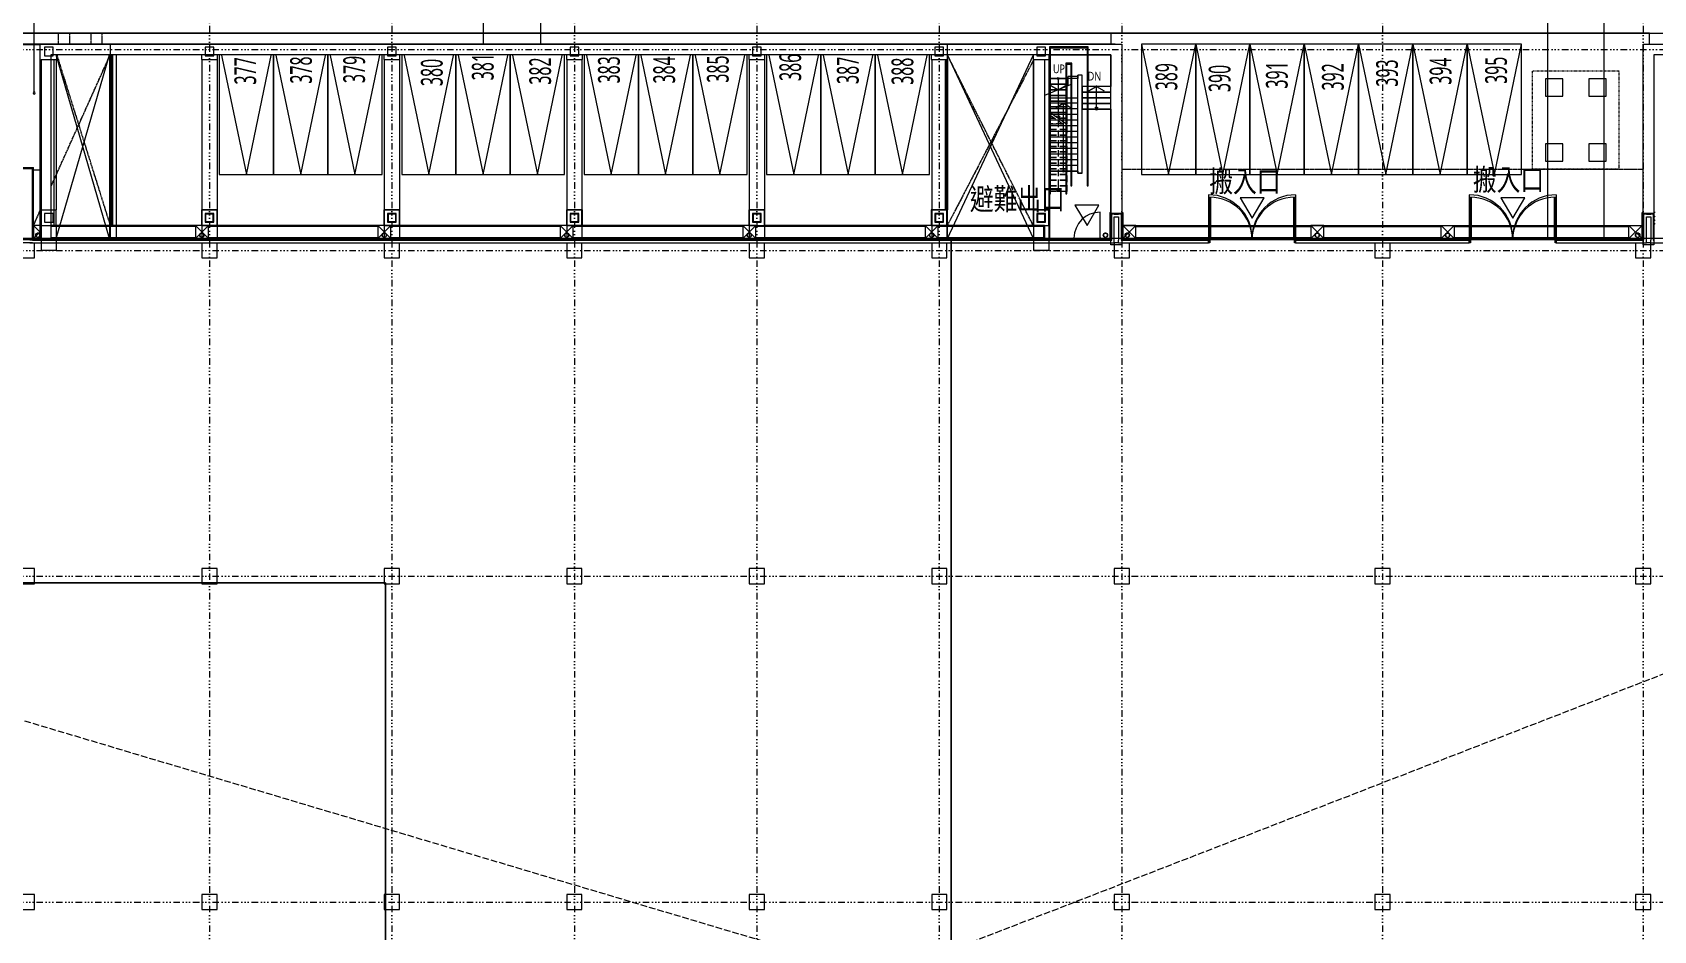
# Model space of a CAD drawing. Header units: millimetres. Extents: x -32710 to 654186, y -254124 to 420220.
# Drawn here: x 106250 to 180883, y 58687 to 100034 of the extents above; entities that cross this region are included whole.
import ezdxf

# ---------------------------------------------------------------- set-up
doc = ezdxf.new("R2010")
doc.units = ezdxf.units.MM
doc.header["$LTSCALE"] = 1000
doc.set_wipeout_variables(frame=1)
for name, pattern in [('H12PL1$0$CENTERK0', [0.065, 0.05, -0.005, 0.005, -0.005]), ('H12PL1$0$DOTK00', [0.004, 0.001, -0.003]), ('H12PL1$0$DOTK1', [0.01, 0.005, -0.005]), ('H12PL1$0$HIDDEN', [0.4, 0.3, -0.1]), ('H12PL1$0$HIDDENK2', [0.05, 0.025, -0.025]), ('H12PL1$0$JJP_三點線', [0.9, 0.3, -0.15, 0, -0.15, 0, -0.15, 0, -0.15]), ('H12PL1$0$JJP_虛線(退縮線、投影線、地下室範圍、非屬本工程、圖面分區)', [0.45, 0.3, -0.15]), ('H12PL1$0$Wipeout_Contour', [1, 0, -1]), ('H12PL1$0$虛線', [0.846667, 0.423333, -0.423333]), ('H12PL1$0$雨水排水_路_最新$0$DOTK1', [0.01, 0.005, -0.005]), ('H12PL1$0$雨水排水_路_最新$0$HIDDEN', [0.0375, 0.025, -0.0125])]:
    doc.linetypes.add(name, pattern=pattern)
for name, color, linetype in [('H12PL1$0$A-OBJE-2D', 252, 'Continuous'), ('H12PL1$0$A-OBJE-MEP', 252, 'Continuous'), ('H12PL1$0$A-RAIL', 252, 'Continuous'), ('H12PL1$0$A-STRS', 252, 'Continuous'), ('H12PL1$0$A-TEXT', 252, 'Continuous'), ('H12PL1$0$A-WALL-EX', 252, 'Continuous'), ('H12PL1$0$Door', 252, 'Continuous'), ('H12PL1$0$Hattch', 252, 'Continuous'), ('H12PL1$0$S-BEAM-SHOW', 252, 'Continuous'), ('H12PL1$0$S-COL', 252, 'Continuous'), ('H12PL1$0$S-FNDN', 252, 'Continuous'), ('H12PL1$0$S-GRID', 252, 'Continuous'), ('H12PL1$0$S-SLAB-SHOW', 252, 'Continuous'), ('H12PL1$0$全區配置圖_匯入NEWCUB用_13_0', 252, 'Continuous'), ('H12PL1$0$全區配置圖_匯入NEWCUB用_13_400_HYOKI', 252, 'Continuous'), ('H12PL1$0$全區配置圖_匯入NEWCUB用_13_DRAN', 252, 'Continuous'), ('H12PL1$0$全區配置圖_匯入NEWCUB用_13_HATCH', 252, 'Continuous'), ('H12PL1$0$全區配置圖_匯入NEWCUB用_13_HYOKI', 252, 'Continuous'), ('H12PL1$0$全區配置圖_匯入NEWCUB用_13_KABE1', 252, 'Continuous'), ('H12PL1$0$全區配置圖_匯入NEWCUB用_13_KABE3', 252, 'Continuous'), ('H12PL1$0$全區配置圖_匯入NEWCUB用_13_PKG', 252, 'Continuous'), ('H12PL1$0$全區配置圖_匯入NEWCUB用_13_RCHACHI', 252, 'Continuous'), ('H12PL1$0$全區配置圖_匯入NEWCUB用_13_SIAGE1', 252, 'Continuous'), ('H12PL1$0$全區配置圖_匯入NEWCUB用_13_SITE', 252, 'Continuous'), ('H12PL1$0$全區配置圖_匯入NEWCUB用_13_STANTION新設', 252, 'Continuous'), ('H12PL1$0$全區配置圖_匯入NEWCUB用_13_STEEL2', 252, 'Continuous'), ('H12PL1$0$全區配置圖_匯入NEWCUB用_13_SUGATA2', 252, 'Continuous'), ('H12PL1$0$全區配置圖_匯入NEWCUB用_13_SUGATA3', 252, 'Continuous'), ('H12PL1$0$全區配置圖_匯入NEWCUB用_13_SUGATAD', 252, 'Continuous'), ('H12PL1$0$全區配置圖_匯入NEWCUB用_13_TATEGU1', 252, 'Continuous'), ('H12PL1$0$全區配置圖_匯入NEWCUB用_13_TATEGU3', 252, 'Continuous'), ('H12PL1$0$全區配置圖_匯入NEWCUB用_13_雨水排水経路図最新$0$SUGATAD', 252, 'Continuous'), ('MD-20250424-增加TRAY與FS主管位置調整', 7, 'Continuous')]:
    doc.layers.add(name, color=color, linetype=linetype)
doc.styles.add('H12PL1$0$Standard', font='Microsoft JhengHei.ttf', dxfattribs={"width": 0.8})

# ---------------------------------------------------------------- blocks, each defined once
blk = doc.blocks.new('H12PL1')
at = {"layer": 'H12PL1$0$A-OBJE-2D', "linetype": 'H12PL1$0$HIDDEN', "lineweight": 0}
for p, q in [((17650, 85950), (243150, 18700)), ((18450, 18700), (192000, 85950))]:
    blk.add_line(p, q, dxfattribs=at)
at = {"layer": 'H12PL1$0$A-OBJE-MEP', "lineweight": 0, "flags": 128}
for points in [[(136295, 90700, 1), (136105, 90700, 1)], [(142295, 90700, 1), (142105, 90700, 1)]]:
    blk.add_lwpolyline(points, format="xyb", close=True, dxfattribs=at)
at = {"layer": 'H12PL1$0$A-OBJE-MEP', "lineweight": 0}
for centre in [(136200, 90700), (142200, 90700)]:
    blk.add_circle(centre, 100, dxfattribs=at)
at = {"layer": 'H12PL1$0$A-WALL-EX', "lineweight": 0}
for p, q in [((131200, 90500), (131200, 90350)), ((135200, 90500), (135200, 90350)), ((135200, 90465), (143200, 90465)), ((143200, 90500), (143200, 90350)), ((147200, 90500), (147200, 90350))]:
    blk.add_line(p, q, dxfattribs=at)
at = {"layer": 'H12PL1$0$A-WALL-EX', "lineweight": 0, "flags": 128}
for points in [[(135180, 90500), (143200, 90500)], [(135180, 90500), (143200, 90500)], [(135180, 90500), (143200, 90500)], [(135180, 90500), (143200, 90500)], [(143200, 90500), (135200, 90500)], [(135200, 90350), (143200, 90350)]]:
    blk.add_lwpolyline(points, dxfattribs=at)
at = {"layer": 'H12PL1$0$Door', "lineweight": 0}
for p, q in [((131250, 90500), (131250, 92450)), ((131250, 92450), (131280, 92450)), ((131280, 92450), (131280, 90500)), ((135120, 90500), (135120, 92450)), ((135120, 92450), (135150, 92450)), ((135150, 92450), (135150, 90500)), ((143250, 90500), (143250, 92450)), ((143250, 92450), (143280, 92450)), ((143280, 92450), (143280, 90500)), ((147120, 90500), (147120, 92450)), ((147120, 92450), (147150, 92450)), ((147150, 92450), (147150, 90500)), ((131200, 90500), (131250, 90500)), ((131200, 90350), (131200, 90500)), ((131250, 90350), (131200, 90350)), ((131280, 90500), (131250, 90500)), ((131250, 90500), (131250, 90350)), ((135150, 90500), (135120, 90500)), ((135150, 90500), (135200, 90500)), ((135150, 90350), (135150, 90500)), ((135200, 90350), (135150, 90350)), ((135200, 90500), (135200, 90350)), ((143200, 90500), (143250, 90500)), ((143200, 90350), (143200, 90500)), ((143250, 90350), (143200, 90350)), ((143280, 90500), (143250, 90500)), ((143250, 90500), (143250, 90350)), ((147150, 90500), (147120, 90500)), ((147150, 90500), (147200, 90500)), ((147150, 90350), (147150, 90500)), ((147200, 90350), (147150, 90350)), ((147200, 90500), (147200, 90350))]:
    blk.add_line(p, q, dxfattribs=at)
for centre, start, end in [((131250, 90500), 0, 90), ((135150, 90500), 90, 180), ((143250, 90500), 0, 90), ((147150, 90500), 90, 180)]:
    blk.add_arc(centre, 1950, start, end, dxfattribs=at)
at = {"layer": 'H12PL1$0$S-COL', "lineweight": 0, "flags": 128}
for points in [[(146700, 97100), (147500, 97100), (147500, 97900), (146700, 97900)], [(148700, 97100), (149500, 97100), (149500, 97900), (148700, 97900)], [(146700, 94100), (147500, 94100), (147500, 94900), (146700, 94900)], [(148700, 94100), (149500, 94100), (149500, 94900), (148700, 94900)], [(76450, 74650), (77150, 74650), (77150, 75350), (76450, 75350)], [(84850, 74650), (85550, 74650), (85550, 75350), (84850, 75350)], [(93250, 74650), (93950, 74650), (93950, 75350), (93250, 75350)], [(101650, 74650), (102350, 74650), (102350, 75350), (101650, 75350)], [(110050, 74650), (110750, 74650), (110750, 75350), (110050, 75350)], [(118450, 74650), (119150, 74650), (119150, 75350), (118450, 75350)], [(126850, 74650), (127550, 74650), (127550, 75350), (126850, 75350)], [(138850, 74650), (139550, 74650), (139550, 75350), (138850, 75350)], [(150850, 74650), (151550, 74650), (151550, 75350), (150850, 75350)], [(76450, 59650), (77150, 59650), (77150, 60350), (76450, 60350)], [(84850, 59650), (85550, 59650), (85550, 60350), (84850, 60350)], [(93250, 59650), (93950, 59650), (93950, 60350), (93250, 60350)], [(101650, 59650), (102350, 59650), (102350, 60350), (101650, 60350)], [(110050, 59650), (110750, 59650), (110750, 60350), (110050, 60350)], [(118450, 59650), (119150, 59650), (119150, 60350), (118450, 60350)], [(126850, 59650), (127550, 59650), (127550, 60350), (126850, 60350)], [(138850, 59650), (139550, 59650), (139550, 60350), (138850, 60350)], [(150850, 59650), (151550, 59650), (151550, 60350), (150850, 60350)]]:
    blk.add_lwpolyline(points, close=True, dxfattribs=at)
blk.add_lwpolyline([(138850, 90350), (138850, 89650), (139550, 89650), (139550, 90350)], dxfattribs=at)
at = {"layer": 'H12PL1$0$S-FNDN', "lineweight": 0, "flags": 128}
blk.add_lwpolyline([(43500, 74700), (18300, 74700), (18300, 15000), (18125, 15000), (18125, -550), (93300, -550), (93300, 74700)], close=True, dxfattribs=at)
at = {"layer": 'H12PL1$0$S-GRID', "linetype": 'H12PL1$0$JJP_三點線', "lineweight": 0}
for p, q in [((139200, 128250), (139200, -28000)), ((-29000, 75000), (289600, 75000)), ((-29000, 60000), (289600, 60000))]:
    blk.add_line(p, q, dxfattribs=at)
at = {"layer": 'H12PL1$0$全區配置圖_匯入NEWCUB用_13_400_HYOKI', "lineweight": 0, "flags": 128}
for points in [[(125600, 91143.1), (126148.9, 92084.1), (125045.8, 92084.1)], [(133200, 91479.7), (133748.9, 92420.8), (132645.8, 92420.8)], [(145200, 91479.7), (145748.9, 92420.8), (144645.8, 92420.8)]]:
    blk.add_lwpolyline(points, close=True, dxfattribs=at)
at = {"layer": 'H12PL1$0$全區配置圖_匯入NEWCUB用_13_DRAN', "lineweight": 0}
for centre in [(77300, 90700), (84850, 90700), (93250, 90700), (101650, 90700), (110050, 90700), (118450, 90700), (126450, 90700), (127450, 90700), (136200, 90700), (142200, 90700), (150950, 90700)]:
    blk.add_circle(centre, 100, dxfattribs=at)
at = {"layer": 'H12PL1$0$全區配置圖_匯入NEWCUB用_13_HATCH', "lineweight": 0, "flags": 128}
for points in [[(126700, 100000), (76430, 100000)], [(126700, 100000), (126700, 91750), (127250, 91750), (127250, 90550), (151150, 90550), (151150, 91750), (151500, 91750), (151500, 100000)]]:
    blk.add_lwpolyline(points, close=True, dxfattribs=at)
blk.add_lwpolyline([(194200, 99500), (194200, 90550), (151500, 90550), (151500, 100000), (193700, 100000, -0.4142136)], format="xyb", close=True, dxfattribs=at)
at = {"layer": 'H12PL1$0$全區配置圖_匯入NEWCUB用_13_HYOKI', "linetype": 'H12PL1$0$CENTERK0', "lineweight": 0}
for p, q in [((77100, 91150), (80630, 99000)), ((78170, 99000), (80630, 91150)), ((123120, 91150), (119170, 99000)), ((123120, 98730), (119170, 91150))]:
    blk.add_line(p, q, dxfattribs=at)
at = {"layer": 'H12PL1$0$全區配置圖_匯入NEWCUB用_13_HYOKI', "lineweight": 0}
blk.add_line((124898, 97650), (123648, 97130), dxfattribs=at)
at = {"layer": 'H12PL1$0$全區配置圖_匯入NEWCUB用_13_HYOKI', "lineweight": 0, "flags": 128}
for points in [[(124273, 97910), (124273, 97390), (123923, 97590), (124273, 97390), (124623, 97590)], [(126035, 96500), (126035, 97540), (125685, 97340), (126035, 97540), (126385, 97340)], [(124515, 93650), (124515, 96770), (124165, 96570), (124515, 96770), (124865, 96570)]]:
    blk.add_lwpolyline(points, dxfattribs=at)
at = {"layer": 'H12PL1$0$全區配置圖_匯入NEWCUB用_13_HYOKI', "lineweight": 0}
for centre in [(124273, 97910), (126035, 96500), (124515, 93650)]:
    blk.add_circle(centre, 50, dxfattribs=at)
at = {"layer": 'H12PL1$0$全區配置圖_匯入NEWCUB用_13_KABE1', "lineweight": 0}
for p, q in [((68100, 93810), (77100, 93810)), ((77100, 90550), (77100, 93810)), ((126650, 91750), (126650, 90550)), ((126650, 91750), (127250, 91750)), ((127250, 91750), (127250, 90550)), ((151750, 91750), (151150, 91750)), ((151150, 91750), (151150, 90550)), ((77100, 90550), (124935, 90550)), ((124935, 90500), (124935, 90550)), ((126265, 90500), (126265, 90550)), ((126265, 90550), (126650, 90550)), ((131130, 90550), (127250, 90550)), ((131130, 90500), (131130, 90550)), ((135265, 90550), (143135, 90550)), ((135265, 90500), (135265, 90550)), ((143135, 90500), (143135, 90550)), ((151150, 90550), (147265, 90550)), ((147265, 90500), (147265, 90550))]:
    blk.add_line(p, q, dxfattribs=at)
at = {"layer": 'H12PL1$0$全區配置圖_匯入NEWCUB用_13_KABE3', "lineweight": 0}
blk.add_line((77100, 90550), (77100, 90500), dxfattribs=at)
at = {"layer": 'H12PL1$0$全區配置圖_匯入NEWCUB用_13_PKG', "lineweight": 0, "flags": 128}
for points in [[(85650, 99500), (86900, 93500), (88150, 99500)], [(88150, 99500), (89400, 93500), (90650, 99500)], [(90650, 99500), (91900, 93500), (93150, 99500)], [(94050, 99500), (95300, 93500), (96550, 99500)], [(96550, 99500), (97800, 93500), (99050, 99500)], [(99050, 99500), (100300, 93500), (101550, 99500)], [(102450, 99500), (103700, 93500), (104950, 99500)], [(104950, 99500), (106200, 93500), (107450, 99500)], [(107450, 99500), (108700, 93500), (109950, 99500)], [(110850, 99500), (112100, 93500), (113350, 99500)], [(113350, 99500), (114600, 93500), (115850, 99500)], [(115850, 99500), (117100, 93500), (118350, 99500)], [(128102.6, 99500), (129352.6, 93500), (130602.6, 99500)], [(130602.6, 99500), (131852.6, 93500), (133102.6, 99500)], [(133102.6, 99500), (134352.6, 93500), (135602.6, 99500)], [(135602.6, 99500), (136852.6, 93500), (138102.6, 99500)], [(138102.6, 99500), (139352.6, 93500), (140602.6, 99500)], [(140602.6, 99500), (141852.6, 93500), (143102.6, 99500)], [(143102.6, 99500), (144352.6, 93500), (145602.6, 99500)]]:
    blk.add_lwpolyline(points, dxfattribs=at)
for points in [[(85650, 99500), (85650, 93500), (88150, 93500), (88150, 99500)], [(88150, 99500), (88150, 93500), (90650, 93500), (90650, 99500)], [(90650, 99500), (90650, 93500), (93150, 93500), (93150, 99500)], [(94050, 99500), (94050, 93500), (96550, 93500), (96550, 99500)], [(96550, 99500), (96550, 93500), (99050, 93500), (99050, 99500)], [(99050, 99500), (99050, 93500), (101550, 93500), (101550, 99500)], [(102450, 99500), (102450, 93500), (104950, 93500), (104950, 99500)], [(104950, 99500), (104950, 93500), (107450, 93500), (107450, 99500)], [(107450, 99500), (107450, 93500), (109950, 93500), (109950, 99500)], [(110850, 99500), (110850, 93500), (113350, 93500), (113350, 99500)], [(113350, 99500), (113350, 93500), (115850, 93500), (115850, 99500)], [(115850, 99500), (115850, 93500), (118350, 93500), (118350, 99500)], [(128102.6, 99500), (128102.6, 93500), (130602.6, 93500), (130602.6, 99500)], [(130602.6, 99500), (130602.6, 93500), (133102.6, 93500), (133102.6, 99500)], [(133102.6, 99500), (133102.6, 93500), (135602.6, 93500), (135602.6, 99500)], [(135602.6, 99500), (135602.6, 93500), (138102.6, 93500), (138102.6, 99500)], [(138102.6, 99500), (138102.6, 93500), (140602.6, 93500), (140602.6, 99500)], [(140602.6, 99500), (140602.6, 93500), (143102.6, 93500), (143102.6, 99500)], [(143102.6, 99500), (143102.6, 93500), (145602.6, 93500), (145602.6, 99500)]]:
    blk.add_lwpolyline(points, close=True, dxfattribs=at)
at = {"layer": 'H12PL1$0$全區配置圖_匯入NEWCUB用_13_RCHACHI', "lineweight": 0}
for p, q in [((151750, 91580.1), (151150, 90980.1)), ((151750, 91410.4), (151150, 90810.4)), ((151750, 91240.7), (151150, 90640.7)), ((77736.9, 90550), (77686.9, 90500)), ((77906.6, 90550), (77856.6, 90500)), ((78076.3, 90550), (78026.3, 90500)), ((79856.9, 90550), (79806.9, 90500)), ((80026.6, 90550), (79976.6, 90500)), ((80196.3, 90550), (80146.3, 90500)), ((82856.9, 90550), (82806.9, 90500)), ((83026.6, 90550), (82976.6, 90500)), ((83196.3, 90550), (83146.3, 90500)), ((88256.9, 90550), (88206.9, 90500)), ((88426.6, 90550), (88376.6, 90500)), ((88596.3, 90550), (88546.3, 90500)), ((91256.9, 90550), (91206.9, 90500)), ((91426.6, 90550), (91376.6, 90500)), ((91596.3, 90550), (91546.3, 90500)), ((96656.9, 90550), (96606.9, 90500)), ((96826.6, 90550), (96776.6, 90500)), ((96996.3, 90550), (96946.3, 90500)), ((99656.9, 90550), (99606.9, 90500)), ((99826.6, 90550), (99776.6, 90500)), ((99996.3, 90550), (99946.3, 90500)), ((105056.9, 90550), (105006.9, 90500)), ((105226.6, 90550), (105176.6, 90500)), ((105396.3, 90550), (105346.3, 90500)), ((108056.9, 90550), (108006.9, 90500)), ((108226.6, 90550), (108176.6, 90500)), ((108396.3, 90550), (108346.3, 90500)), ((113456.9, 90550), (113406.9, 90500)), ((113626.6, 90550), (113576.6, 90500)), ((113796.3, 90550), (113746.3, 90500)), ((116456.9, 90550), (116406.9, 90500)), ((116626.6, 90550), (116576.6, 90500)), ((116796.3, 90550), (116746.3, 90500)), ((121856.9, 90550), (121806.9, 90500)), ((122026.6, 90550), (121976.6, 90500)), ((122196.3, 90550), (122146.3, 90500)), ((124856.9, 90550), (124806.9, 90500)), ((127250, 90939.1), (126810.9, 90500)), ((127250, 90769.4), (126980.6, 90500)), ((127250, 90599.7), (127150.3, 90500)), ((129860.9, 90550), (129810.9, 90500)), ((130030.6, 90550), (129980.6, 90500)), ((130200.3, 90550), (130150.3, 90500)), ((136914.9, 90550), (136864.9, 90500)), ((137084.6, 90550), (137034.6, 90500)), ((137254.3, 90550), (137204.3, 90500)), ((142256.9, 90550), (142206.9, 90500)), ((142426.6, 90550), (142376.6, 90500)), ((142596.3, 90550), (142546.3, 90500)), ((150719.9, 90550), (150669.9, 90500)), ((150889.6, 90550), (150839.6, 90500)), ((151059.3, 90550), (151009.3, 90500))]:
    blk.add_line(p, q, dxfattribs=at)
at = {"layer": 'H12PL1$0$全區配置圖_匯入NEWCUB用_13_SIAGE1', "lineweight": 0}
for p, q in [((124935, 90550), (124960, 90550)), ((126265, 90550), (126240, 90550)), ((131130, 90550), (131160, 90550)), ((135265, 90550), (135240, 90550)), ((143130, 90550), (143160, 90550)), ((147265, 90550), (147240, 90550))]:
    blk.add_line(p, q, dxfattribs=at)
at = {"layer": 'H12PL1$0$全區配置圖_匯入NEWCUB用_13_SITE', "lineweight": 0}
blk.add_line((25250, 100000), (193700, 100000), dxfattribs=at)
at = {"layer": 'H12PL1$0$全區配置圖_匯入NEWCUB用_13_STANTION新設', "linetype": 'H12PL1$0$DOTK00', "lineweight": 0, "flags": 128}
for points in [[(78400, 99250), (78600, 99250), (78600, 99050), (78400, 99050)], [(79900, 99250), (80100, 99250), (80100, 99050), (79900, 99050)]]:
    blk.add_lwpolyline(points, close=True, dxfattribs=at)
at = {"layer": 'H12PL1$0$全區配置圖_匯入NEWCUB用_13_STEEL2', "lineweight": 0, "flags": 128}
for points in [[(78000, 98950), (78000, 99350), (77600, 99350), (77600, 98950)], [(77975, 98975), (77975, 99325), (77625, 99325), (77625, 98975)], [(85400, 98950), (85400, 99350), (85000, 99350), (85000, 98950)], [(85375, 98975), (85375, 99325), (85025, 99325), (85025, 98975)], [(93800, 98950), (93800, 99350), (93400, 99350), (93400, 98950)], [(93775, 98975), (93775, 99325), (93425, 99325), (93425, 98975)], [(102200, 98950), (102200, 99350), (101800, 99350), (101800, 98950)], [(102175, 98975), (102175, 99325), (101825, 99325), (101825, 98975)], [(110600, 98950), (110600, 99350), (110200, 99350), (110200, 98950)], [(110575, 98975), (110575, 99325), (110225, 99325), (110225, 98975)], [(119000, 98950), (119000, 99350), (118600, 99350), (118600, 98950)], [(118975, 98975), (118975, 99325), (118625, 99325), (118625, 98975)], [(123690, 98950), (123690, 99350), (123290, 99350), (123290, 98950)], [(123665, 98975), (123665, 99325), (123315, 99325), (123315, 98975)], [(85400, 91300), (85400, 91700), (85000, 91700), (85000, 91300)], [(85375, 91325), (85375, 91675), (85025, 91675), (85025, 91325)], [(93800, 91300), (93800, 91700), (93400, 91700), (93400, 91300)], [(93775, 91325), (93775, 91675), (93425, 91675), (93425, 91325)], [(102200, 91300), (102200, 91700), (101800, 91700), (101800, 91300)], [(102175, 91325), (102175, 91675), (101825, 91675), (101825, 91325)], [(110600, 91300), (110600, 91700), (110200, 91700), (110200, 91300)], [(110575, 91325), (110575, 91675), (110225, 91675), (110225, 91325)], [(119000, 91300), (119000, 91700), (118600, 91700), (118600, 91300)], [(118975, 91325), (118975, 91675), (118625, 91675), (118625, 91325)], [(123690, 91300), (123690, 91700), (123290, 91700), (123290, 91300)], [(123665, 91325), (123665, 91675), (123315, 91675), (123315, 91325)]]:
    blk.add_lwpolyline(points, close=True, dxfattribs=at)
at = {"layer": 'H12PL1$0$全區配置圖_匯入NEWCUB用_13_SUGATA2', "lineweight": 0}
for p, q in [((80730, 99450), (78220, 99450)), ((78220, 99450), (78220, 99400)), ((80680, 99400), (78220, 99400)), ((80680, 99400), (80680, 91150)), ((80730, 99450), (80730, 91150)), ((123120, 99450), (119220, 99450)), ((119220, 99450), (119220, 99400)), ((123120, 99400), (119220, 99400)), ((77480, 98730), (77480, 91200)), ((77480, 98730), (77530, 98730)), ((77530, 98730), (77530, 91200)), ((119070, 98730), (119070, 91920)), ((119120, 98730), (119070, 98730)), ((119120, 98730), (119120, 91920)), ((123640, 98780), (123640, 91870)), ((123860, 91870), (123860, 98780)), ((123890, 97230.7), (123890, 98010)), ((124656, 97549.3), (124656, 98010)), ((125170, 93550), (125170, 98060)), ((125370, 98060), (125170, 98060)), ((125370, 93550), (125370, 98060)), ((126900, 98060), (126700, 98060)), ((126700, 91750), (126700, 98060)), ((126900, 91750), (126900, 98060)), ((151500, 91750), (151500, 98060)), ((151500, 98060), (151700, 98060)), ((125170, 97000), (123860, 97000)), ((125370, 93550), (125170, 93550)), ((119070, 91920), (119120, 91920)), ((77480, 91200), (77530, 91200))]:
    blk.add_line(p, q, dxfattribs=at)
at = {"layer": 'H12PL1$0$全區配置圖_匯入NEWCUB用_13_SUGATA2', "lineweight": 0, "flags": 128}
for points in [[(77430, 98780), (78170, 98780), (78170, 99500), (77430, 99500)], [(85570, 99500), (84830, 99500), (84830, 98780), (85570, 98780)], [(93970, 99500), (93230, 99500), (93230, 98780), (93970, 98780)], [(102370, 99500), (101630, 99500), (101630, 98780), (102370, 98780)], [(110770, 99500), (110030, 99500), (110030, 98780), (110770, 98780)], [(119170, 99500), (118430, 99500), (118430, 98780), (119170, 98780)], [(123860, 99500), (123120, 99500), (123120, 98780), (123860, 98780)], [(85570, 91150), (85570, 91870), (84830, 91870), (84830, 91150)], [(93970, 91150), (93970, 91870), (93230, 91870), (93230, 91150)], [(102370, 91150), (102370, 91870), (101630, 91870), (101630, 91150)], [(110770, 91150), (110770, 91870), (110030, 91870), (110030, 91150)], [(119170, 91150), (119170, 91870), (118430, 91870), (118430, 91150)], [(123860, 91150), (123860, 91870), (123120, 91870), (123120, 91150)]]:
    blk.add_lwpolyline(points, close=True, dxfattribs=at)
at = {"layer": 'H12PL1$0$全區配置圖_匯入NEWCUB用_13_SUGATA3', "lineweight": 0}
for p, q in [((78170, 99500), (80500, 99500)), ((84830, 99500), (78170, 99500)), ((93230, 99500), (85570, 99500)), ((101630, 99500), (93970, 99500)), ((110030, 99500), (102370, 99500)), ((118430, 99500), (110770, 99500)), ((123120, 99500), (119170, 99500)), ((126900, 99500), (123860, 99500)), ((126900, 99260), (126900, 99500)), ((151500, 99260), (151500, 99500)), ((151500, 99500), (154540, 99500)), ((77430, 91150), (77430, 98780)), ((78050, 91150), (78050, 98780)), ((80630, 99000), (78170, 99000)), ((80630, 91150), (80630, 99000)), ((123120, 99000), (119170, 99000)), ((119170, 98780), (119170, 91870)), ((123120, 98780), (123120, 91870)), ((126900, 98060), (126900, 99260)), ((151500, 98060), (151500, 99260)), ((124656, 97910), (123890, 97910)), ((125170, 98010), (124736, 98010)), ((124736, 97582.6), (124736, 98010)), ((124656, 97650), (123890, 97650)), ((124273, 97390), (123890, 97390)), ((126700, 97540), (125370, 97540)), ((126700, 97280), (125370, 97280)), ((125170, 96770), (123860, 96770)), ((125170, 96510), (123860, 96510)), ((126700, 97020), (125370, 97020)), ((126700, 96760), (125370, 96760)), ((126700, 96500), (125370, 96500)), ((125170, 96250), (123860, 96250)), ((125170, 95990), (123860, 95990)), ((125170, 95730), (123860, 95730)), ((125170, 95470), (123860, 95470)), ((125170, 95210), (123860, 95210)), ((125170, 94950), (123860, 94950)), ((125170, 94690), (123860, 94690)), ((125170, 94430), (123860, 94430)), ((125170, 94170), (123860, 94170)), ((125170, 93910), (123860, 93910)), ((125170, 93650), (123860, 93650)), ((110280, 91150), (77100, 91150)), ((77100, 90550), (77700, 91150)), ((77100, 91150), (77700, 90550)), ((84550, 91100), (77700, 91100)), ((84550, 91150), (85150, 90550)), ((84550, 90550), (85150, 91150)), ((92950, 91100), (85150, 91100)), ((92950, 91150), (93550, 90550)), ((92950, 90550), (93550, 91150)), ((101350, 91100), (93550, 91100)), ((101350, 91150), (101950, 90550)), ((101350, 90550), (101950, 91150)), ((109750, 91100), (101950, 91100)), ((109750, 91150), (110350, 90550)), ((109750, 90550), (110350, 91150)), ((118150, 91100), (110350, 91100)), ((123640, 91150), (110770, 91150)), ((118150, 91150), (118750, 90550)), ((118150, 90550), (118750, 91150)), ((123590, 91100), (118750, 91100)), ((123590, 91100), (123590, 90600)), ((123640, 91150), (123640, 90550)), ((123640, 91130), (123640, 90550)), ((123860, 91150), (123860, 90550)), ((127250, 91150), (127850, 90550)), ((127250, 90550), (127850, 91150)), ((127250, 91150), (151150, 91150)), ((127850, 91100), (135900, 91100)), ((135900, 91150), (136500, 90550)), ((135900, 90550), (136500, 91150)), ((136500, 91100), (141900, 91100)), ((142500, 91150), (141900, 90550)), ((142500, 90550), (141900, 91150)), ((142500, 91100), (150550, 91100)), ((151150, 91150), (150550, 90550)), ((151150, 90550), (150550, 91150)), ((77700, 90600), (84550, 90600)), ((85150, 90600), (92950, 90600)), ((93550, 90600), (101350, 90600)), ((101950, 90600), (109750, 90600)), ((110350, 90600), (118150, 90600)), ((118750, 90600), (123590, 90600)), ((127850, 90600), (135900, 90600)), ((136500, 90600), (141900, 90600)), ((142500, 90600), (150550, 90600))]:
    blk.add_line(p, q, dxfattribs=at)
at = {"layer": 'H12PL1$0$全區配置圖_匯入NEWCUB用_13_SUGATA3', "lineweight": 0, "flags": 128}
for points in [[(146700, 97900), (146700, 97100), (147500, 97100), (147500, 97900)], [(148700, 97900), (148700, 97100), (149500, 97100), (149500, 97900)], [(146700, 94900), (146700, 94100), (147500, 94100), (147500, 94900)], [(148700, 94900), (148700, 94100), (149500, 94100), (149500, 94900)], [(77100, 90550), (77700, 90550), (77700, 91150), (77100, 91150)], [(84550, 90550), (85150, 90550), (85150, 91150), (84550, 91150)], [(92950, 90550), (93550, 90550), (93550, 91150), (92950, 91150)], [(101350, 90550), (101950, 90550), (101950, 91150), (101350, 91150)], [(109750, 90550), (110350, 90550), (110350, 91150), (109750, 91150)], [(118150, 90550), (118750, 90550), (118750, 91150), (118150, 91150)], [(127250, 90550), (127850, 90550), (127850, 91150), (127250, 91150)], [(135900, 90550), (136500, 90550), (136500, 91150), (135900, 91150)], [(142500, 90550), (141900, 90550), (141900, 91150), (142500, 91150)], [(151150, 90550), (150550, 90550), (150550, 91150), (151150, 91150)]]:
    blk.add_lwpolyline(points, close=True, dxfattribs=at)
at = {"layer": 'H12PL1$0$全區配置圖_匯入NEWCUB用_13_SUGATAD', "linetype": 'H12PL1$0$DOTK1', "lineweight": 0}
blk.add_line((151500, 93730), (126900, 93730), dxfattribs=at)
at = {"layer": 'H12PL1$0$全區配置圖_匯入NEWCUB用_13_SUGATAD', "linetype": 'H12PL1$0$HIDDENK2', "lineweight": 0, "flags": 128}
blk.add_lwpolyline([(150100, 98250), (146100, 98250), (146100, 93750), (150100, 93750)], close=True, dxfattribs=at)
at = {"layer": 'H12PL1$0$全區配置圖_匯入NEWCUB用_13_TATEGU1', "lineweight": 0, "flags": 128}
for points in [[(124960, 90525), (124960, 90560), (124985, 90560), (124985, 90515), (125000, 90515), (125000, 90500)], [(126240, 90525), (126240, 90560), (126215, 90560), (126215, 90515), (126200, 90515), (126200, 90500)], [(131160, 90525), (131160, 90560), (131185, 90560), (131185, 90515), (131200, 90515), (131200, 90500)], [(135240, 90525), (135240, 90560), (135215, 90560), (135215, 90515), (135200, 90515), (135200, 90500)], [(143160, 90525), (143160, 90560), (143185, 90560), (143185, 90515), (143200, 90515), (143200, 90500)], [(147240, 90525), (147240, 90560), (147215, 90560), (147215, 90515), (147200, 90515), (147200, 90500)]]:
    blk.add_lwpolyline(points, dxfattribs=at)
at = {"layer": 'H12PL1$0$全區配置圖_匯入NEWCUB用_13_TATEGU3', "lineweight": 0}
for p, q in [((131200, 92560), (131200, 90560)), ((135200, 92560), (135200, 90560)), ((143200, 92560), (143200, 90560)), ((147200, 92560), (147200, 90560)), ((126200, 90560), (126200, 91760)), ((133200, 90700), (133200, 90500)), ((145200, 90700), (145200, 90500))]:
    blk.add_line(p, q, dxfattribs=at)
at = {"layer": 'H12PL1$0$全區配置圖_匯入NEWCUB用_13_TATEGU3', "lineweight": 0, "flags": 128}
for points in [[(124990, 90560), (126210, 90560), (126210, 90520), (124990, 90520)], [(135210, 90560), (131190, 90560), (131190, 90520), (135210, 90520)], [(143190, 90560), (147210, 90560), (147210, 90520), (143190, 90520)]]:
    blk.add_lwpolyline(points, close=True, dxfattribs=at)
at = {"layer": 'H12PL1$0$全區配置圖_匯入NEWCUB用_13_TATEGU3', "lineweight": 0}
for centre, radius, start, end in [((131200, 90560), 2000, 0, 90), ((135200, 90560), 2000, 90, 180), ((143200, 90560), 2000, 0, 90), ((147200, 90560), 2000, 90, 180), ((126200, 90560), 1200, 90, 180)]:
    blk.add_arc(centre, radius, start, end, dxfattribs=at)
at = {"layer": 'H12PL1$0$全區配置圖_匯入NEWCUB用_13_雨水排水経路図最新$0$SUGATAD', "linetype": 'H12PL1$0$雨水排水_路_最新$0$HIDDEN', "lineweight": 0}
for p, q in [((146800, 114950), (146800, 90550)), ((149400, 114950), (149400, 90550))]:
    blk.add_line(p, q, dxfattribs=at)
at = {"layer": 'H12PL1$0$全區配置圖_匯入NEWCUB用_13_雨水排水経路図最新$0$SUGATAD', "lineweight": 0}
for p, q in [((25250, 100000), (193700, 100000)), ((126700, 99500), (76430, 99500)), ((126700, 91750), (126700, 99500)), ((151500, 99260), (151500, 99500)), ((151500, 99500), (189500, 99500)), ((151500, 97730), (151500, 99260)), ((151500, 91750), (151500, 97730))]:
    blk.add_line(p, q, dxfattribs=at)
at = {"layer": 'H12PL1$0$全區配置圖_匯入NEWCUB用_13_雨水排水経路図最新$0$SUGATAD', "lineweight": 0, "flags": 128}
blk.add_lwpolyline([(97800, 99500), (100450, 99500), (100450, 106950), (97800, 106950)], close=True, dxfattribs=at)
for points in [[(77130.6, 97249.3), (77130.6, 102811.3), (71675.6, 102811.3)], [(77050, 93710), (77800, 93710), (77800, 99470), (67930, 99470), (67930, 93710), (68150, 93710)]]:
    blk.add_lwpolyline(points, dxfattribs=at)
at = {"layer": 'H12PL1$0$全區配置圖_匯入NEWCUB用_13_雨水排水経路図最新$0$SUGATAD', "linetype": 'H12PL1$0$雨水排水_路_最新$0$DOTK1', "lineweight": 0, "flags": 128}
for points in [[(78250, 100000), (78750, 100000), (78750, 99500), (78250, 99500)], [(79750, 100000), (80250, 100000), (80250, 99500), (79750, 99500)]]:
    blk.add_lwpolyline(points, close=True, dxfattribs=at)
at = {"layer": 'H12PL1$0$全區配置圖_匯入NEWCUB用_13_雨水排水経路図最新$0$SUGATAD', "lineweight": 0, "flags": 128}
blk.add_lwpolyline([(77080.6, 97249.3, 1), (77180.6, 97249.3, 1)], format="xyb", close=True, dxfattribs=at)
at = {"layer": 'H12PL1$0$全區配置圖_匯入NEWCUB用_13_0', "linetype": 'Continuous', "lineweight": 0, "char_height": 1000, "attachment_point": 7, "rotation": 90, "style": 'H12PL1$0$Standard'}
for s, insert in [('\\A1;{\\W0.56;377}', (87361.8, 97633.7)), ('\\A1;{\\W0.56;378}', (89928.8, 97677.1)), ('\\A1;{\\W0.56;379}', (92373.1, 97702.8)), ('\\A1;{\\W0.56;380}', (95948.1, 97564.3)), ('\\A1;{\\W0.56;381}', (98294.5, 97830.7)), ('\\A1;{\\W0.56;382}', (100938.1, 97627.9)), ('\\A1;{\\W0.56;383}', (104103.8, 97685.7)), ('\\A1;{\\W0.56;384}', (106647, 97681.4)), ('\\A1;{\\W0.56;385}', (109114.8, 97721.4)), ('\\A1;{\\W0.56;386}', (112453.4, 97801.4)), ('\\A1;{\\W0.56;387}', (115102.6, 97661.5)), ('\\A1;{\\W0.56;388}', (117616, 97621.8)), ('\\A1;{\\W0.56;389}', (129768.1, 97369.3)), ('\\A1;{\\W0.56;391}', (134849.7, 97449.3)), ('\\A1;{\\W0.56;392}', (137429.9, 97359.3)), ('\\A1;{\\W0.56;393}', (139923.9, 97535.9)), ('\\A1;{\\W0.56;394}', (142387.3, 97625.9)), ('\\A1;{\\W0.56;395}', (144943.6, 97665.7)), ('\\A1;{\\W0.56;390}', (132216.8, 97289.3))]:
    blk.add_mtext(s, dxfattribs=dict(at, insert=insert))
at = {"layer": 'H12PL1$0$全區配置圖_匯入NEWCUB用_13_400_HYOKI', "linetype": 'Continuous', "lineweight": 0, "char_height": 1000, "attachment_point": 4, "style": 'H12PL1$0$Standard'}
for s, insert in [('\\A1;搬入口', (131232.5, 93128.4)), ('\\A1;搬入口', (143367.7, 93200.5)), ('\\A1;避難出口', (120208.2, 92308.5))]:
    blk.add_mtext(s, dxfattribs=dict(at, insert=insert))
at = {"linetype": 'H12PL1$0$Wipeout_Contour', "lineweight": 0, "ltscale": 112435.509031}
blk.add_wipeout([(77400, 99500), (127200, 99500), (127200, 90250), (126700, 90250), (126700, 99000), (77900, 99000), (77900, 90515.6), (77400, 90515.6)], dxfattribs=at).dxf.layer = 'H12PL1$0$Hattch'
at = {"linetype": 'H12PL1$0$Wipeout_Contour', "lineweight": 0, "ltscale": 157673.726295}
blk.add_wipeout([(151200, 99500), (193750, 99500), (193750, 90280), (193250, 90280), (193250, 99000), (151700, 99000), (151700, 90250), (151200, 90250)], dxfattribs=at).dxf.layer = 'H12PL1$0$Hattch'
at = {"layer": 'H12PL1$0$A-OBJE-2D', "lineweight": 0}
for p, q in [((78150, 90550), (80600, 99000)), ((80600, 90550), (78150, 99000)), ((119170, 90550), (123140, 99000)), ((123140, 90550), (119170, 99000))]:
    blk.add_line(p, q, dxfattribs=at)
at = {"layer": 'H12PL1$0$A-OBJE-MEP', "lineweight": 0, "flags": 128}
for points in [[(77395, 90700, 1), (77205, 90700, 1)], [(84945, 90700, 1), (84755, 90700, 1)], [(93345, 90700, 1), (93155, 90700, 1)], [(101745, 90700, 1), (101555, 90700, 1)], [(110145, 90700, 1), (109955, 90700, 1)], [(118545, 90700, 1), (118355, 90700, 1)], [(126545, 90700, 1), (126355, 90700, 1)], [(127545, 90700, 1), (127355, 90700, 1)], [(151045, 90700, 1), (150855, 90700, 1)]]:
    blk.add_lwpolyline(points, format="xyb", close=True, dxfattribs=at)
at = {"layer": 'H12PL1$0$A-OBJE-MEP', "lineweight": 0}
for centre in [(77300, 90700), (84850, 90700), (93250, 90700), (101650, 90700), (110050, 90700), (118450, 90700), (126450, 90700), (127450, 90700), (150950, 90700)]:
    blk.add_circle(centre, 100, dxfattribs=at)
at = {"layer": 'H12PL1$0$A-RAIL', "lineweight": 0}
for p, q in [((125653.3, 99371.4), (123872.6, 99371.4)), ((123872.6, 99371.4), (123872.6, 97390)), ((123915.3, 99328.7), (125610.6, 99328.7)), ((123915.3, 97390), (123915.3, 99328.7)), ((124746, 99350), (124780, 99350)), ((124763, 99333), (124763, 99367)), ((125610.6, 99328.7), (125610.6, 97650)), ((125653.3, 97650), (125653.3, 99371.4)), ((124903.3, 98621.4), (124622.6, 98621.4)), ((124622.6, 98621.4), (124622.6, 97390)), ((124665.3, 98578.7), (124860.6, 98578.7)), ((124665.3, 97390), (124665.3, 98578.7)), ((124860.6, 98578.7), (124860.6, 97650)), ((124903.3, 97650), (124903.3, 98621.4)), ((125632, 98517), (125632, 98483)), ((123919.4, 98010), (123876.7, 98010)), ((123876.7, 98010), (123876.7, 97910)), ((123876.7, 97910), (123876.7, 92710)), ((123911, 98370), (123877, 98370)), ((123894, 98353), (123894, 98387)), ((123919.4, 97910), (123919.4, 98010)), ((123919.4, 92710), (123919.4, 97910)), ((124669.4, 98010), (124626.7, 98010)), ((124626.7, 98010), (124626.7, 97910)), ((124626.7, 97910), (124626.7, 92710)), ((124669.4, 97910), (124669.4, 98010)), ((124669.4, 92710), (124669.4, 97910)), ((125615, 98500), (125649, 98500)), ((123872.6, 97390), (123872.6, 92710)), ((123915.3, 92710), (123915.3, 97390)), ((124622.6, 97390), (124622.6, 92710)), ((124665.3, 92710), (124665.3, 97390)), ((124860.6, 97650), (124860.6, 92970)), ((124903.3, 92970), (124903.3, 97650)), ((125610.6, 97650), (125610.6, 92970)), ((125653.3, 92970), (125653.3, 97650)), ((123911, 96307), (123877, 96307)), ((123915, 96880), (123881, 96880)), ((123894, 96290), (123894, 96324)), ((123898, 96863), (123898, 96897)), ((124661, 96307), (124627, 96307)), ((124665, 96880), (124631, 96880)), ((124644, 96290), (124644, 96324)), ((124648, 96863), (124648, 96897)), ((124865, 96567), (124899, 96567)), ((124882, 96584), (124882, 96550)), ((125615, 96567), (125649, 96567)), ((125632, 96584), (125632, 96550)), ((123915, 96095), (123881, 96095)), ((123898, 96078), (123898, 96112)), ((124665, 96095), (124631, 96095)), ((124648, 96078), (124648, 96112)), ((124865, 95729), (124899, 95729)), ((124882, 95746), (124882, 95712)), ((125615, 95729), (125649, 95729)), ((125632, 95746), (125632, 95712)), ((123911, 95469), (123877, 95469)), ((123915, 95310), (123881, 95310)), ((123894, 95452), (123894, 95486)), ((123898, 95293), (123898, 95327)), ((124661, 95469), (124627, 95469)), ((124665, 95310), (124631, 95310)), ((124644, 95452), (124644, 95486)), ((124648, 95293), (124648, 95327)), ((124865, 94891), (124899, 94891)), ((124882, 94908), (124882, 94874)), ((125615, 94891), (125649, 94891)), ((125632, 94908), (125632, 94874)), ((123911, 94631), (123877, 94631)), ((123915, 94525), (123881, 94525)), ((123894, 94614), (123894, 94648)), ((123898, 94508), (123898, 94542)), ((124661, 94631), (124627, 94631)), ((124665, 94525), (124631, 94525)), ((124644, 94614), (124644, 94648)), ((124648, 94508), (124648, 94542)), ((124865, 94053), (124899, 94053)), ((124882, 94070), (124882, 94036)), ((125615, 94053), (125649, 94053)), ((125632, 94070), (125632, 94036)), ((123911, 93793), (123877, 93793)), ((123915, 93740), (123881, 93740)), ((123894, 93776), (123894, 93810)), ((123898, 93723), (123898, 93757)), ((124661, 93793), (124627, 93793)), ((124665, 93740), (124631, 93740)), ((124644, 93776), (124644, 93810)), ((124648, 93723), (124648, 93757)), ((123872.6, 92710), (123915.3, 92710)), ((123876.7, 92710), (123876.7, 92610)), ((123876.7, 92610), (123919.4, 92610)), ((123919.4, 92610), (123919.4, 92710)), ((124622.6, 92710), (124665.3, 92710)), ((124626.7, 92710), (124626.7, 92610)), ((124626.7, 92610), (124669.4, 92610)), ((124669.4, 92610), (124669.4, 92710)), ((124860.6, 92970), (124903.3, 92970)), ((125610.6, 92970), (125653.3, 92970))]:
    blk.add_line(p, q, dxfattribs=at)
at = {"layer": 'H12PL1$0$A-STRS', "lineweight": 0}
for p, q in [((123882, 96361.1), (123882, 97910)), ((123882, 97910), (123898, 97910)), ((123898, 97910), (123898, 96350)), ((123898, 96350), (123898, 97910)), ((123898, 97910), (124648, 97910)), ((123898, 97910), (124648, 97910)), ((123898, 97650), (123898, 97910)), ((124273, 97910), (124273, 97650)), ((124648, 95830), (124648, 97910)), ((124648, 97910), (124664, 97910)), ((124648, 97910), (124648, 95830)), ((124648, 97910), (124648, 97650)), ((124664, 97910), (124664, 95818.9)), ((123898, 97650), (124648, 97650)), ((124648, 97650), (123898, 97650)), ((123898, 97650), (124648, 97650)), ((123898, 97390), (123898, 97650)), ((123898, 97390), (124648, 97390)), ((124648, 97390), (123898, 97390)), ((123898, 97390), (124648, 97390)), ((123898, 97130), (123898, 97390)), ((123898, 97130), (124648, 97130)), ((124648, 97130), (123898, 97130)), ((123898, 97130), (124648, 97130)), ((123898, 96870), (123898, 97130)), ((124273, 97650), (124273, 96090)), ((124648, 97650), (124648, 97390)), ((124648, 97390), (124648, 97130)), ((124648, 97130), (124648, 96870)), ((126700, 97540), (125370, 97540)), ((125370, 97540), (125370, 96500)), ((126700, 97540), (125370, 97540)), ((125370, 97540), (125370, 97280)), ((125370, 97280), (126700, 97280)), ((126700, 97280), (125370, 97280)), ((125370, 97280), (125370, 97020)), ((125370, 97280), (126700, 97280)), ((126035, 97280), (126035, 97540)), ((126035, 96760), (126035, 97280)), ((126700, 96500), (126700, 97540)), ((126700, 97280), (126700, 97540)), ((126700, 97020), (126700, 97280)), ((123898, 96870), (124648, 96870)), ((124648, 96870), (123898, 96870)), ((123898, 96870), (124648, 96870)), ((123898, 96610), (123898, 96870)), ((123898, 96610), (124648, 96610)), ((124648, 96610), (123898, 96610)), ((123898, 96610), (124648, 96610)), ((123898, 96350), (123898, 96610)), ((123898, 96350), (124648, 96350)), ((124648, 96350), (123898, 96350)), ((123898, 96350), (124648, 96350)), ((123898, 96350), (124648, 95830)), ((124648, 96870), (124648, 96610)), ((124648, 96610), (124648, 96350)), ((124648, 96350), (124648, 96090)), ((125370, 97020), (126700, 97020)), ((126700, 97020), (125370, 97020)), ((125370, 97020), (125370, 96760)), ((125370, 97020), (126700, 97020)), ((125370, 96760), (126700, 96760)), ((126700, 96760), (125370, 96760)), ((125370, 96760), (125370, 96500)), ((125370, 96760), (126700, 96760)), ((125370, 96500), (126700, 96500)), ((125370, 96500), (126700, 96500)), ((125960, 96600), (126035, 96500)), ((126035, 96500), (126035, 96760)), ((126035, 96500), (126110, 96600)), ((126700, 96760), (126700, 97020)), ((126700, 96500), (126700, 96760)), ((124273, 96090), (124198, 96190)), ((124348, 96190), (124273, 96090)), ((124273, 96090), (124648, 96090)), ((124648, 96090), (124273, 96090)), ((124273, 96090), (124648, 96090)), ((124648, 96090), (124648, 95830))]:
    blk.add_line(p, q, dxfattribs=at)
at = {"layer": 'H12PL1$0$A-STRS', "linetype": 'H12PL1$0$JJP_虛線(退縮線、投影線、地下室範圍、非屬本工程、圖面分區)', "lineweight": 0}
for p, q in [((123882, 92710), (123882, 96239.4)), ((123898, 96228.3), (123898, 92710)), ((123898, 96090), (123898, 96228.3)), ((123898, 96228.3), (124648, 95708.3)), ((123898, 96090), (124097.5, 96090)), ((124097.5, 96090), (123898, 96090)), ((123898, 96090), (124097.5, 96090)), ((123898, 95830), (123898, 96090)), ((123898, 95830), (124472.5, 95830)), ((124472.5, 95830), (123898, 95830)), ((123898, 95830), (124472.5, 95830)), ((123898, 95570), (123898, 95830)), ((123898, 95570), (124648, 95570)), ((124648, 95570), (123898, 95570)), ((123898, 95570), (124648, 95570)), ((123898, 95310), (123898, 95570)), ((124273, 95968.3), (124273, 92970)), ((124648, 92710), (124648, 95708.3)), ((124648, 95708.3), (124648, 95570)), ((124648, 95570), (124648, 95310)), ((124664, 95697.2), (124664, 92710)), ((123898, 95310), (124648, 95310)), ((124648, 95310), (123898, 95310)), ((123898, 95310), (124648, 95310)), ((123898, 95050), (123898, 95310)), ((123898, 95050), (124648, 95050)), ((124648, 95050), (123898, 95050)), ((123898, 95050), (124648, 95050)), ((123898, 94790), (123898, 95050)), ((123898, 94790), (124648, 94790)), ((124648, 94790), (123898, 94790)), ((123898, 94790), (124648, 94790)), ((123898, 94530), (123898, 94790)), ((124648, 95310), (124648, 95050)), ((124648, 95050), (124648, 94790)), ((124648, 94790), (124648, 94530)), ((123898, 94530), (124648, 94530)), ((124648, 94530), (123898, 94530)), ((123898, 94530), (124648, 94530)), ((123898, 94270), (123898, 94530)), ((123898, 94270), (124648, 94270)), ((124648, 94270), (123898, 94270)), ((123898, 94270), (124648, 94270)), ((123898, 94010), (123898, 94270)), ((124648, 94530), (124648, 94270)), ((124648, 94270), (124648, 94010)), ((123898, 94010), (124648, 94010)), ((124648, 94010), (123898, 94010)), ((123898, 94010), (124648, 94010)), ((123898, 93750), (123898, 94010)), ((123898, 93750), (124648, 93750)), ((124648, 93750), (123898, 93750)), ((123898, 93750), (124648, 93750)), ((123898, 93490), (123898, 93750)), ((123898, 93490), (124648, 93490)), ((124648, 93490), (123898, 93490)), ((123898, 93490), (124648, 93490)), ((123898, 93230), (123898, 93490)), ((124648, 94010), (124648, 93750)), ((124648, 93750), (124648, 93490)), ((124648, 93490), (124648, 93230)), ((123898, 92710), (123882, 92710)), ((123898, 93230), (124648, 93230)), ((124648, 93230), (123898, 93230)), ((123898, 93230), (124648, 93230)), ((123898, 92970), (123898, 93230)), ((123898, 92970), (124648, 92970)), ((124648, 92970), (123898, 92970)), ((123898, 92970), (124648, 92970)), ((123898, 92710), (123898, 92970)), ((124648, 92710), (123898, 92710)), ((124273, 92710), (124198, 92810)), ((124273, 92970), (124273, 92710)), ((124348, 92810), (124273, 92710)), ((124648, 93230), (124648, 92970)), ((124648, 92970), (124648, 92710)), ((124664, 92710), (124648, 92710))]:
    blk.add_line(p, q, dxfattribs=at)
at = {"layer": 'H12PL1$0$A-STRS', "linetype": 'H12PL1$0$虛線', "lineweight": 0}
for p, q in [((123898, 92710), (123898, 96228.3)), ((124648, 95708.3), (124648, 92710)), ((124648, 92710), (123898, 92710))]:
    blk.add_line(p, q, dxfattribs=at)
at = {"layer": 'H12PL1$0$A-STRS', "lineweight": 0, "flags": 128}
for points in [[(124298, 97910, -1), (124248, 97910, -1)], [(126010, 97540, 1), (126060, 97540, 1)]]:
    blk.add_lwpolyline(points, format="xyb", close=True, dxfattribs=at)
at = {"layer": 'H12PL1$0$A-WALL-EX', "lineweight": 0}
for p, q in [((126850, 91665), (126735, 91665)), ((126735, 90500), (126735, 91665)), ((126850, 91665), (126735, 91665)), ((126850, 91665), (127050, 91665)), ((127165, 91665), (127050, 91665)), ((127165, 91665), (127050, 91665)), ((127165, 91665), (127165, 90500)), ((151350, 91665), (151235, 91665)), ((151235, 90500), (151235, 91665)), ((151350, 91665), (151235, 91665)), ((151350, 91665), (151550, 91665)), ((151665, 91665), (151550, 91665)), ((151665, 91665), (151550, 91665)), ((151665, 91665), (151665, 90500)), ((77050, 90465), (76930, 90465)), ((77050, 90465), (76930, 90465)), ((76930, 90350), (77050, 90350)), ((76930, 90350), (77050, 90350)), ((77050, 90465), (126700, 90465)), ((126700, 90465), (126735, 90465)), ((126735, 90465), (126735, 90500)), ((126735, 90465), (126735, 90500)), ((127165, 90500), (127165, 90465)), ((127165, 90500), (127165, 90465)), ((127165, 90465), (127200, 90465)), ((127200, 90465), (131200, 90465)), ((147200, 90465), (151200, 90465)), ((151200, 90465), (151235, 90465)), ((151235, 90465), (151235, 90500)), ((151235, 90465), (151235, 90500)), ((151665, 90500), (151665, 90465)), ((151665, 90500), (151665, 90465)), ((151665, 90465), (151700, 90465))]:
    blk.add_line(p, q, dxfattribs=at)
at = {"layer": 'H12PL1$0$A-WALL-EX', "lineweight": 0, "flags": 128}
for points in [[(77050, 93760), (68150, 93760)], [(77050, 93760), (77050, 93640)], [(77050, 90465), (77050, 93640)], [(126700, 91700), (126735, 91700)], [(126700, 91700), (126700, 90500)], [(127165, 91700), (126735, 91700)], [(126850, 90465), (126850, 91550)], [(126850, 91550), (127050, 91550)], [(127050, 91550), (127050, 90465)], [(127200, 91700), (127165, 91700)], [(127200, 90500), (127200, 91700)], [(151200, 91700), (151235, 91700)], [(151200, 91700), (151200, 90500)], [(151665, 91700), (151235, 91700)], [(151350, 90465), (151350, 91550)], [(151350, 91550), (151550, 91550)], [(151550, 91550), (151550, 90465)], [(151700, 91700), (151665, 91700)], [(77050, 90350), (76930, 90350)], [(126700, 90500), (77050, 90500)], [(77050, 90500), (77050, 90465)], [(77050, 90500), (126700, 90500)], [(77050, 90500), (126700, 90500)], [(77050, 90500), (126700, 90500)], [(77050, 90500), (126700, 90500)], [(77050, 90500), (126700, 90500)], [(77050, 90500), (126700, 90500)], [(77050, 90500), (126700, 90500)], [(77050, 90350), (126850, 90350)], [(126850, 90350), (126850, 90465)], [(127050, 90350), (127050, 90465)], [(127050, 90350), (131200, 90350)], [(131200, 90500), (127200, 90500)], [(127200, 90500), (131200, 90500)], [(127200, 90500), (131200, 90500)], [(127200, 90500), (131200, 90500)], [(127200, 90500), (131200, 90500)], [(127200, 90500), (151200, 90500)], [(127200, 90500), (151200, 90500)], [(127200, 90500), (151200, 90500)], [(151200, 90500), (147200, 90500)], [(147200, 90500), (151200, 90500)], [(147200, 90500), (151200, 90500)], [(147200, 90500), (151200, 90500)], [(147200, 90500), (151200, 90500)], [(147200, 90350), (151350, 90350)], [(151350, 90350), (151350, 90465)], [(151550, 90350), (151550, 90465)], [(151550, 90350), (243635, 90350)]]:
    blk.add_lwpolyline(points, dxfattribs=at)
at = {"layer": 'H12PL1$0$Hattch', "lineweight": 0, "flags": 128}
for points in [[(77400, 99500), (127200, 99500), (127200, 90250), (126700, 90250), (126700, 99000), (77900, 99000), (77900, 90515.6), (77400, 90515.6)], [(151200, 99500), (193750, 99500), (193750, 90280), (193250, 90280), (193250, 99000), (151700, 99000), (151700, 90250), (151200, 90250)]]:
    blk.add_lwpolyline(points, close=True, dxfattribs=at)
at = {"layer": 'H12PL1$0$S-BEAM-SHOW', "lineweight": 0, "flags": 128}
for points in [[(77450, 98780), (78150, 98780)], [(77450, 98780), (77450, 91870)], [(78150, 98780), (78150, 91870)], [(80600, 99000), (80600, 90500)], [(80900, 99000), (80600, 99000)], [(80900, 99000), (80900, 90500)], [(84850, 98780), (85550, 98780)], [(84850, 98780), (84850, 91870)], [(85550, 98780), (85550, 91870)], [(93250, 98780), (93950, 98780)], [(93250, 98780), (93250, 91870)], [(93950, 98780), (93950, 91870)], [(101650, 98780), (102350, 98780)], [(101650, 98780), (101650, 91870)], [(102350, 98780), (102350, 91870)], [(110050, 98780), (110750, 98780)], [(110050, 98780), (110050, 91870)], [(110750, 98780), (110750, 91870)], [(118450, 98780), (119150, 98780)], [(118450, 98780), (118450, 91870)], [(119150, 98780), (119150, 91870)], [(123140, 98780), (123840, 98780)], [(123140, 98780), (123140, 91870)], [(123840, 98780), (123840, 91870)], [(77450, 91870), (78150, 91870)], [(77450, 91870), (77450, 91150)], [(78150, 91150), (78150, 91870)], [(84850, 91870), (85550, 91870)], [(84850, 91870), (84850, 91150)], [(85550, 91150), (85550, 91870)], [(93250, 91870), (93950, 91870)], [(93250, 91870), (93250, 91150)], [(93950, 91150), (93950, 91870)], [(101650, 91870), (102350, 91870)], [(101650, 91870), (101650, 91150)], [(102350, 91150), (102350, 91870)], [(110050, 91870), (110750, 91870)], [(110050, 91870), (110050, 91150)], [(110750, 91150), (110750, 91870)], [(118450, 91870), (119150, 91870)], [(118450, 91870), (118450, 91150)], [(119150, 91150), (119150, 91870)], [(123140, 91870), (123840, 91870)], [(123140, 91870), (123140, 91150)], [(123840, 91150), (123840, 91870)], [(77450, 91150), (78150, 91150)], [(77450, 91150), (77450, 90000)], [(78150, 91150), (78150, 90000)], [(84850, 91150), (85550, 91150)], [(84850, 91150), (84850, 90550)], [(85550, 91150), (85550, 90550)], [(93250, 91150), (93950, 91150)], [(93250, 91150), (93250, 90550)], [(93950, 91150), (93950, 90550)], [(101650, 91150), (102350, 91150)], [(101650, 91150), (101650, 90550)], [(102350, 91150), (102350, 90550)], [(110050, 91150), (110750, 91150)], [(110050, 91150), (110050, 90550)], [(110750, 91150), (110750, 90550)], [(118450, 91150), (119150, 91150)], [(118450, 91150), (118450, 90550)], [(119150, 91150), (119150, 90550)], [(123140, 91150), (123840, 91150)], [(123140, 91150), (123140, 90000)], [(123840, 91150), (123840, 90000)], [(80900, 90500), (80600, 90500)], [(84850, 90550), (85550, 90550)], [(93250, 90550), (93950, 90550)], [(101650, 90550), (102350, 90550)], [(110050, 90550), (110750, 90550)], [(118450, 90550), (119150, 90550)], [(78150, 90000), (77450, 90000)], [(123840, 90000), (123140, 90000)]]:
    blk.add_lwpolyline(points, dxfattribs=at)
at = {"layer": 'H12PL1$0$S-COL', "lineweight": 0, "flags": 128}
for points in [[(77600, 98950), (78000, 98950), (78000, 99350), (77600, 99350)], [(85000, 98950), (85400, 98950), (85400, 99350), (85000, 99350)], [(93400, 98950), (93800, 98950), (93800, 99350), (93400, 99350)], [(101800, 98950), (102200, 98950), (102200, 99350), (101800, 99350)], [(110200, 98950), (110600, 98950), (110600, 99350), (110200, 99350)], [(118600, 98950), (119000, 98950), (119000, 99350), (118600, 99350)], [(123290, 98950), (123690, 98950), (123690, 99350), (123290, 99350)], [(77600, 91300), (78000, 91300), (78000, 91700), (77600, 91700)], [(85000, 91300), (85400, 91300), (85400, 91700), (85000, 91700)], [(93400, 91300), (93800, 91300), (93800, 91700), (93400, 91700)], [(101800, 91300), (102200, 91300), (102200, 91700), (101800, 91700)], [(110200, 91300), (110600, 91300), (110600, 91700), (110200, 91700)], [(118600, 91300), (119000, 91300), (119000, 91700), (118600, 91700)], [(123290, 91300), (123690, 91300), (123690, 91700), (123290, 91700)]]:
    blk.add_lwpolyline(points, close=True, dxfattribs=at)
for points in [[(76930, 90350), (76450, 90350), (76450, 89650), (77150, 89650), (77150, 90350)], [(84850, 90350), (84850, 89650), (85550, 89650), (85550, 90350)], [(93250, 90350), (93250, 89650), (93950, 89650), (93950, 90350)], [(101650, 90350), (101650, 89650), (102350, 89650), (102350, 90350)], [(110050, 90350), (110050, 89650), (110750, 89650), (110750, 90350)], [(118450, 90350), (118450, 89650), (119150, 89650), (119150, 90350)], [(127050, 90350), (126850, 90350), (126850, 89650), (127550, 89650), (127550, 90350)], [(150850, 90350), (150850, 89650), (151550, 89650), (151550, 90350), (151350, 90350)]]:
    blk.add_lwpolyline(points, dxfattribs=at)
at = {"layer": 'H12PL1$0$S-FNDN', "lineweight": 0, "flags": 128}
for points in [[(119350, 90550), (43500, 90550), (43500, 74700), (93300, 74700), (93300, -550), (119350, -550), (119350, 45300), (110700, 45300), (110700, 50030), (119350, 50030)], [(110700, 45300), (119350, 45300), (119350, -550), (126650, -550), (126650, -2700), (151750, -2700), (151750, -550), (159050, -550), (159050, 45300), (166725, 45300), (166725, 50030), (159050, 50030), (159050, 90550), (119350, 90550), (119350, 50030), (110700, 50030)]]:
    blk.add_lwpolyline(points, close=True, dxfattribs=at)
at = {"layer": 'H12PL1$0$S-GRID', "linetype": 'H12PL1$0$JJP_三點線', "lineweight": 0}
for p, q in [((85200, 128250), (85200, -28000)), ((93600, 128250), (93600, -28000)), ((102000, 128250), (102000, -28000)), ((110400, 128250), (110400, -28000)), ((118800, 128250), (118800, -28000)), ((127200, 128250), (127200, -28000)), ((151200, 128250), (151200, -28000)), ((-29000, 99250), (289600, 99250)), ((-29000, 90000), (289600, 90000))]:
    blk.add_line(p, q, dxfattribs=at)
at = {"layer": 'H12PL1$0$S-SLAB-SHOW', "lineweight": 0, "flags": 128}
for points in [[(80630, 90550), (119170, 90550), (119170, 99500), (80630, 99500)], [(126700, 97540), (125370, 97540), (125370, 98060), (125170, 98060), (125170, 97910), (123890, 97910), (123890, 99000), (126700, 99000)], [(126700, 90550), (123890, 90550), (123890, 93650), (125170, 93650), (125170, 93550), (125370, 93550), (125370, 96500), (126700, 96500)], [(74060, 93259.5), (74060, 91980), (74160, 91980), (74160, 91780), (73800, 91780), (73800, 90500), (77050, 90500), (77050, 93760), (68150, 93760), (68150, 90500), (68650.5, 90500), (68650.5, 93259.5)]]:
    blk.add_lwpolyline(points, close=True, dxfattribs=at)
at = {"layer": 'H12PL1$0$A-TEXT', "linetype": 'Continuous', "lineweight": 0, "char_height": 400, "attachment_point": 4, "style": 'H12PL1$0$Standard'}
for s, insert in [('\\A1;UP', (124029, 98355.3)), ('\\A1;DN', (125632, 98020.4))]:
    blk.add_mtext(s, dxfattribs=dict(at, insert=insert))

msp = doc.modelspace()

# ---------------------------------------------------------------- block references
at = {"layer": 'MD-20250424-增加TRAY與FS主管位置調整', "color": 8}
msp.add_blockref('H12PL1', (29200, 0), dxfattribs=at)

doc.saveas('drawing.dxf')
